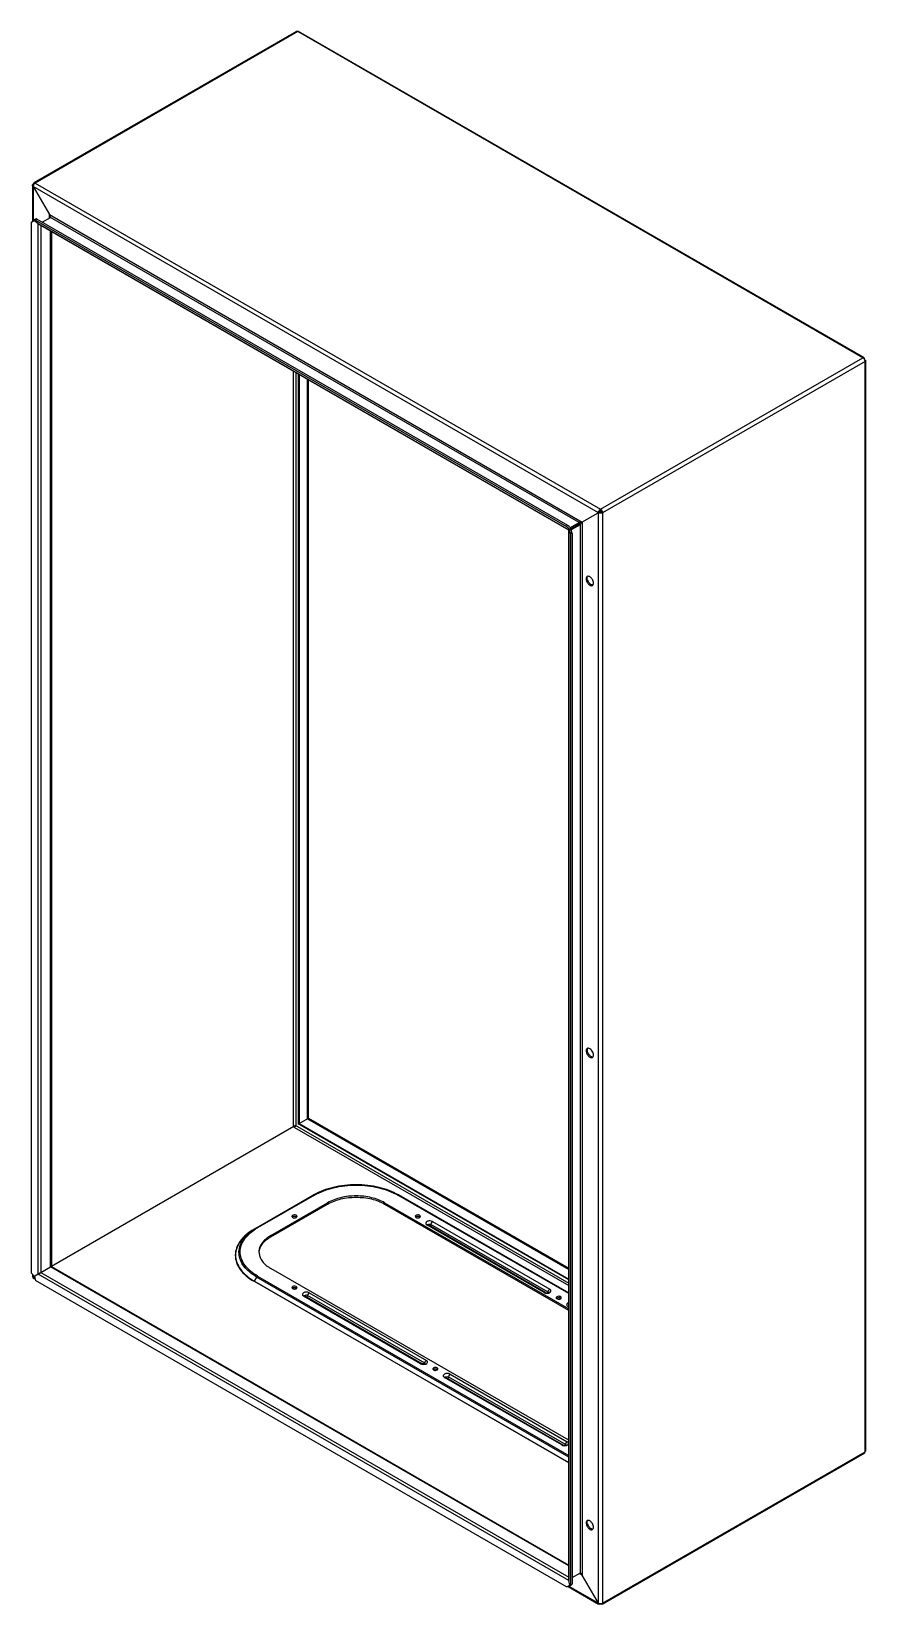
# Model space of a CAD drawing. Header units: millimetres. Extents: x 186 to 807, y 107 to 1280.
import ezdxf

# ---------------------------------------------------------------- set-up
doc = ezdxf.new("R2010")
doc.units = ezdxf.units.MM
doc.header["$LTSCALE"] = 90.153862
doc.layers.add('PART', color=7, linetype='CONTINUOUS')

msp = doc.modelspace()

# ---------------------------------------------------------------- linework, layer by layer
at = {"layer": 'PART', "color": 7, "linetype": 'Continuous'}
for p, q in [((187.9, 1166.9), (383.1, 1279.6)), ((384.2, 1279.5), (188.7, 1166.6)), ((384.2, 1279.5), (383.1, 1279.6)), ((805.3, 1036.3), (384.2, 1279.5)), ((384.8, 1279.5), (384.2, 1279.5)), ((806, 1036.4), (384.8, 1279.5)), ((186.5, 1164.8), (186.5, 1138)), ((187.1, 1163.9), (186.5, 1164.8)), ((187.1, 1165.7), (187.6, 1166.7)), ((187.6, 1165.4), (187.1, 1165.7)), ((187.1, 1163.9), (187.1, 1138.6)), ((187.1, 1163.9), (199.2, 1143)), ((608.3, 920.8), (187.1, 1163.9)), ((187.6, 1166.7), (188.7, 1166.6)), ((188.7, 1166.6), (609.8, 923.5)), ((185.9, 1137.1), (186.2, 1137.8)), ((188, 1138.7), (188.8, 1139.6)), ((188.3, 1139.4), (188, 1138.7)), ((188, 1138.7), (190.8, 1136.3)), ((188.5, 1139.3), (188.3, 1139.4)), ((189.6, 1139.8), (188.9, 1138.9)), ((188.9, 1138.9), (584.4, 910.5)), ((189.6, 1139.8), (585.2, 911.4)), ((193.9, 1137.3), (200.1, 1140.8)), ((199.2, 1140.5), (199.2, 1143)), ((199.2, 1143), (596.2, 913.8)), ((200.1, 1140.8), (200, 1141.1)), ((593.9, 913.5), (200.1, 1140.8)), ((185.9, 353.8), (185.9, 1137.1)), ((190.8, 353.1), (190.8, 1136.3)), ((190.8, 1136.3), (586.2, 908)), ((586.1, 907.9), (191.2, 1135.9)), ((192.9, 1135), (192.9, 354.3)), ((200.1, 358.5), (200.1, 1130.8)), ((200.7, 1130.5), (200.7, 358.8)), ((609.8, 923.5), (805.3, 1036.3)), ((806.9, 1033.6), (611.4, 920.8)), ((805.3, 1036.3), (806, 1036.4)), ((807.3, 1034.2), (806.9, 1033.6)), ((806.9, 220.7), (806.9, 1033.6)), ((807.3, 1034.2), (807.3, 221.3)), ((381.1, 463.7), (381.1, 1026.3)), ((382.7, 1025.4), (382.7, 463.4)), ((384.8, 464.8), (384.8, 1024.2)), ((385.3, 1023.9), (385.3, 465.4)), ((391.5, 469), (391.5, 1020.3)), ((392.3, 469.5), (392.3, 1019.8)), ((609.1, 921.3), (596.2, 913.8)), ((608.3, 107.9), (608.3, 920.8)), ((609.8, 922.5), (609.8, 923.5)), ((610.5, 921.3), (611.4, 920.8)), ((611.4, 920.8), (611.4, 107.9)), ((584.4, 910.5), (585.2, 911.4)), ((586.1, 908.1), (586.2, 908)), ((586.1, 125.4), (586.1, 908)), ((586.9, 908.4), (586.2, 908)), ((586.2, 908), (586.2, 124.8)), ((586.2, 908), (586.2, 907.9)), ((587.6, 909.3), (586.9, 908.4)), ((586.9, 908.4), (588.1, 908.6)), ((587.2, 908.6), (593.9, 912.5)), ((587.4, 909.7), (593.9, 913.5)), ((588.7, 905.4), (587.5, 905.2)), ((587.5, 905.2), (587.5, 121.9)), ((588.3, 908.2), (594.8, 912)), ((588.7, 905.4), (588.7, 122.1)), ((593.9, 912.5), (593.9, 913.5)), ((594.8, 912), (593.9, 912.5)), ((594.8, 130.6), (594.8, 912)), ((596.2, 913.8), (595.9, 913.7)), ((596, 913.6), (596.2, 913.8)), ((596.2, 913.8), (596.2, 128.8)), ((385.3, 465.4), (392.3, 469.5)), ((392.3, 469.5), (586.1, 357.6)), ((381.4, 463.2), (200.7, 358.8)), ((381.7, 462.6), (586.1, 344.6)), ((382.3, 464.1), (586.1, 346.5)), ((586.1, 348.9), (384.5, 465.3)), ((385.3, 465.4), (586.1, 349.4)), ((391.5, 469), (586.1, 356.6)), ((351.7, 386.7), (394.1, 411.1)), ((351.8, 386.6), (396, 412.2)), ((396.7, 412.1), (354.3, 387.6)), ((394.3, 411.3), (394.2, 411.2)), ((394.3, 411.2), (394.2, 411.2)), ((586.1, 338.6), (458.8, 412.1)), ((459.5, 412.2), (586.1, 339.1)), ((461.3, 411.2), (461.2, 411.3)), ((461.3, 411.2), (461.2, 411.2)), ((461.4, 411.1), (586.1, 339.2)), ((364.1, 381.9), (406.5, 406.4)), ((364.1, 380.9), (406.5, 405.4)), ((406.5, 405.4), (406.5, 406.4)), ((449, 406.4), (586.1, 327.2)), ((449, 406.4), (449, 405.4)), ((449, 405.4), (586, 326.3)), ((567.8, 339.5), (480.4, 389.9)), ((568.6, 339.5), (481.3, 390)), ((570.8, 339.8), (483.5, 390.2)), ((484.7, 392.3), (572, 341.9)), ((364.1, 381.9), (364.1, 380.9)), ((186.5, 353.1), (186.5, 351.5)), ((190.8, 353.1), (187.1, 351)), ((187.1, 352.4), (187.1, 351)), ((586.2, 124.8), (190.8, 353.1)), ((192.9, 354.3), (200.1, 358.5)), ((192.9, 354.3), (586.1, 127.3)), ((586.1, 135.6), (200.1, 358.5)), ((200.7, 358.9), (586.1, 136.3)), ((586.1, 229.3), (364.1, 357.4)), ((187.1, 351), (188.3, 350.3)), ((187.2, 350.2), (188.6, 349.4)), ((584.4, 120.1), (188.9, 348.5)), ((586.1, 212.4), (351.7, 347.8)), ((353.6, 351), (351.8, 347.9)), ((351.8, 347.9), (586.1, 212.7)), ((586.1, 216.8), (353.6, 351)), ((354.3, 351.7), (586.1, 217.9)), ((475.8, 286.4), (388.5, 336.8)), ((389.4, 336.9), (389.3, 337)), ((389.4, 336.9), (476.7, 286.5)), ((478.9, 286.7), (391.6, 337.2)), ((392.8, 339.2), (480.1, 288.8)), ((586.1, 328.9), (585.4, 329.2)), ((580.9, 225.8), (493.5, 276.2)), ((494.4, 276.3), (581.7, 225.8)), ((496.6, 276.5), (583.9, 226.1)), ((497.8, 278.6), (585.1, 228.2)), ((611.3, 107), (806.4, 219.7)), ((611.4, 107.9), (806.9, 220.7)), ((588.7, 127.1), (594.8, 130.6)), ((596.2, 128.8), (594.1, 130)), ((594.7, 130.6), (594.9, 130.5)), ((595, 130.4), (594.8, 130.6)), ((594.9, 130.5), (595, 130.4)), ((585.2, 120.1), (584.4, 120.1)), ((585.6, 120.2), (608.4, 107)), ((586.9, 121.2), (586.2, 124.8)), ((586.3, 120.5), (608.3, 107.9)), ((588.1, 121.4), (586.9, 121.2)), ((586.9, 121.2), (587.6, 121.2)), ((587.5, 121.9), (588.7, 122.1)), ((587.6, 121.2), (587.6, 121.4)), ((608.3, 107.9), (596.2, 128.8)), ((608.7, 106.8), (608.3, 107.9)), ((609.8, 107), (608.7, 106.8)), ((609.8, 107.5), (609.8, 107)), ((610.9, 106.8), (609.8, 107)), ((611.4, 107.9), (610.9, 106.8))]:
    msp.add_line(p, q, dxfattribs=at)
msp.add_lwpolyline([(200, 1141.1), (200, 1141), (200, 1140.8)], dxfattribs=at)
for centre, radius, start, end in [((190.4, 1163.7), 3.31, 159.339, 165.1287), ((190.8, 1163.6), 3.72, 149.9524, 159.3331), ((195.5, 1126.3), 14.5, 128.1376, 131.6573), ((195.8, 1126.9), 14.5, 128.1376, 131.6573), ((195.7, 1126), 14.9, 124.6602, 128.1324), ((196, 1126.7), 14.9, 124.6602, 128.1324), ((196.1, 1125.5), 15.5, 121.2806, 124.6555), ((196.4, 1126.2), 15.5, 121.2806, 124.6555), ((188.9, 1135.6), 3.3, 89.8118, 91.789), ((196.1, 1141.8), 3.4, 335.4808, 342.2677), ((196.5, 1141.7), 3.03, 347.8923, 351.3181), ((196.3, 1141.7), 3.21, 342.2669, 347.873), ((196.5, 1141.7), 2.98, 351.3437, 8.6566), ((192.3, 1137.8), 2.12, 224.7194, 235.512), ((192.2, 1137.7), 2.08, 235.543, 239.9587), ((803.8, 1033.8), 2.95, 45.1254, 51.0064), ((803.2, 1033.3), 3.77, 22.9644, 36.1222), ((612, 920.4), 3.75, 142.3014, 150.0232), ((607.7, 920.4), 3.75, 22.301, 30.0232), ((521.9, 834.4), 98.5, 49.9918, 50.6251), ((523.9, 836.8), 96.6, 48.7064, 50.6329), ((523.3, 836), 96.4, 49.3477, 49.9916), ((524.2, 837), 95, 48.8644, 49.3471), ((524.7, 837.6), 94.3, 48.6972, 48.8641), ((493.9, 889.8), 94.8, 10.6528, 11.3023), ((492.4, 889.5), 96.4, 10.0086, 10.6525), ((490.3, 889.2), 98.5, 9.3752, 10.0084), ((495.1, 890), 94.8, 10.6528, 11.3023), ((492.5, 889.5), 97.5, 9.3719, 10.6489), ((603.9, 868.5), 1.64, 268.4426, 273.0987), ((602.9, 516), 1.64, 326.9003, 331.5572), ((385.6, 461.3), 4.39, 140.9778, 145.5309), ((381.9, 467.3), 3.9, 271.9106, 274.0328), ((385.7, 461.2), 4.53, 139.325, 141.0056), ((381.9, 467.5), 4.17, 274.0465, 279.2632), ((381.9, 467.6), 4.23, 279.2408, 280.9933), ((385, 457.1), 8.28, 92.0337, 93.1119), ((385, 458.6), 6.82, 89.7164, 92.0709), ((378, 469.3), 8.28, 326.8888, 327.9678), ((385, 460.1), 5.29, 86.7979, 89.7293), ((416.4, 372.5), 44.6, 119.8423, 119.9998), ((416.9, 371.6), 45.6, 118.858, 119.7064), ((417.8, 370.1), 47.4, 117.4079, 118.8542), ((417.3, 375.3), 42.5, 119.8287, 119.9998), ((438.2, 375.3), 42.5, 60.0006, 60.1718), ((437.8, 370.1), 47.4, 61.146, 62.5925), ((438.6, 371.6), 45.6, 60.294, 61.1422), ((439.1, 372.5), 44.6, 60.0006, 60.1582), ((373.6, 352.9), 40.1, 120.122, 123.2193), ((373.5, 354.2), 38.6, 120.8526, 123.8686), ((374.5, 351.4), 41.9, 119.9998, 120.1434), ((374.4, 352.8), 40.2, 120.7233, 120.8732), ((374.6, 352.4), 40.7, 119.9987, 120.7222), ((380.5, 396.2), 0.643, 167.9478, 180.0198), ((472.5, 396.2), 0.643, 167.9478, 180.0198), ((481.7, 392.1), 2.61, 236.0165, 240.0308), ((373.9, 348.3), 44.2, 119.9998, 120.1682), ((372.6, 355.6), 36.8, 123.8896, 124.0873), ((377.8, 358.2), 27.4, 119.9942, 121.6118), ((365.3, 369.7), 9.96, 180.0017, 182.8296), ((365.4, 369.7), 10, 182.8305, 185.379), ((203.6, 368.6), 23, 219.8325, 222.4201), ((204.2, 369.1), 23.9, 222.4442, 227.5022), ((200.6, 362), 3.62, 261.0291, 262.1292), ((200.6, 361.6), 3.19, 262.0875, 265.019), ((211.7, 356.8), 24.2, 192.5155, 195.0166), ((210.8, 356.5), 23.3, 195.0082, 200.1525), ((380.5, 343.1), 0.643, 167.9478, 180.0198), ((389.8, 339.1), 2.61, 236.0165, 240.0308), ((577.5, 335.6), 0.643, 167.9478, 180.0198), ((586.8, 331.5), 2.61, 236.0165, 240.0308), ((485.5, 282.5), 0.643, 167.9478, 180.0198), ((494.8, 278.4), 2.61, 236.0165, 240.0308), ((806.3, 221.7), 1.14, 299.9463, 305.4917), ((806.8, 221.3), 0.452, 351.2226, 0.2851), ((603.9, 164.7), 1.64, 268.4426, 273.0987), ((593.7, 127.1), 2.98, 51.3437, 68.6566), ((579.9, 133.9), 14.5, 288.3412, 290.9767), ((579.8, 134), 14.6, 290.9745, 291.8592), ((580.6, 133.9), 14.5, 288.3435, 291.8632), ((579.7, 134.3), 14.9, 291.8685, 295.3407), ((580.4, 134.3), 15, 291.8768, 296.4223), ((588.2, 125.4), 2.08, 180.0419, 184.4575), ((588.2, 125.4), 2.12, 184.4885, 195.2808), ((579.5, 134.8), 15.5, 295.3453, 298.7202), ((590.8, 124.7), 4.58, 172.2403, 179.1099), ((580.2, 134.8), 15.6, 296.4124, 298.7134), ((609.8, 111.2), 3.72, 269.9524, 279.3325), ((609.9, 110.8), 3.32, 279.3383, 285.1282)]:
    msp.add_arc(centre, radius, start, end, dxfattribs=at)
for points in [[(186.5, 1164.8), (186.5, 1165), (186.5, 1165.1), (186.6, 1165.3)], [(186.6, 1165.3), (186.8, 1165.5), (186.9, 1165.6), (187.1, 1165.7)], [(187.2, 1164.6), (187.2, 1164.4), (187.1, 1164.1), (187.1, 1163.9)], [(188.2, 1166.2), (187.9, 1166), (187.7, 1165.7), (187.6, 1165.4)], [(188.7, 1166.6), (188.5, 1166.5), (188.3, 1166.4), (188.2, 1166.2)], [(188, 1138.7), (188.2, 1138.8), (188.4, 1138.8), (188.6, 1138.9)], [(188.6, 1138.9), (188.6, 1138.9), (188.7, 1138.9), (188.8, 1138.9)], [(199.6, 1142.2), (199.5, 1142.5), (199.4, 1142.7), (199.2, 1143)], [(199.2, 1143), (199.3, 1142.7), (199.4, 1142.4), (199.5, 1142.1)], [(199.9, 1141.5), (199.8, 1141.7), (199.7, 1142), (199.6, 1142.2)], [(200, 1141.1), (200, 1141.2), (199.9, 1141.3), (199.9, 1141.5)], [(805.6, 1036.1), (805.5, 1036.2), (805.4, 1036.3), (805.3, 1036.3)], [(806.2, 1035.5), (806.1, 1035.6), (806, 1035.8), (805.9, 1035.9)], [(806, 1036.4), (806.1, 1036.3), (806.1, 1036.3), (806.2, 1036.2)], [(807.2, 1034.4), (807.2, 1034.4), (807.3, 1034.3), (807.3, 1034.2)], [(608.9, 920.5), (608.7, 920.6), (608.5, 920.6), (608.3, 920.8)], [(609.8, 920.4), (609.5, 920.4), (609.2, 920.4), (608.9, 920.5)], [(609, 922.7), (609.1, 922.8), (609.2, 922.9), (609.3, 923)], [(609.2, 921.5), (609.1, 921.4), (609.1, 921.3), (609.1, 921.3)], [(609.1, 921.3), (609.4, 921.1), (609.8, 921.1), (610.1, 921.1)], [(609.3, 923), (609.5, 923.2), (609.6, 923.3), (609.8, 923.5)], [(610.1, 922.3), (610, 922.4), (609.9, 922.4), (609.8, 922.5)], [(610.1, 921.1), (610.3, 921.1), (610.4, 921.2), (610.5, 921.3)], [(611.2, 921.8), (611.2, 921.7), (611.3, 921.6), (611.3, 921.4)], [(611.3, 921.4), (611.4, 921.2), (611.4, 921), (611.4, 920.8)], [(594.8, 913.5), (594.5, 913.4), (594.2, 913.4), (593.9, 913.5)], [(594.9, 913.4), (594.5, 913.1), (594.2, 912.8), (593.9, 912.5)], [(595.2, 913.5), (595.1, 913.5), (594.9, 913.5), (594.8, 913.5)], [(594.8, 912), (595, 912.4), (595.2, 912.7), (595.5, 913)], [(595.6, 913.6), (595.5, 913.6), (595.3, 913.6), (595.2, 913.5)], [(595.5, 913), (595.6, 913.1), (595.7, 913.2), (595.7, 913.3)], [(595.9, 913.7), (595.8, 913.7), (595.7, 913.6), (595.6, 913.6)], [(595.7, 913.3), (595.8, 913.4), (595.9, 913.5), (596, 913.6)], [(600.7, 873.4), (600.4, 873.5), (600.1, 873.4), (599.9, 873.3)], [(603, 866.4), (603.3, 866.4), (603.6, 866.5), (603.8, 866.6)], [(603.8, 866.6), (603.9, 866.7), (604, 866.7), (604.1, 866.8)], [(604.1, 866.8), (604.3, 867.1), (604.4, 867.4), (604.5, 867.7)], [(599.2, 520.3), (599.1, 520.1), (599.1, 519.8), (599.1, 519.6)], [(599.4, 520.8), (599.3, 520.7), (599.2, 520.5), (599.2, 520.3)], [(599.9, 521.4), (599.7, 521.2), (599.5, 521), (599.4, 520.8)], [(600.3, 521.5), (600.1, 521.5), (600, 521.4), (599.9, 521.4)], [(600.8, 521.5), (600.6, 521.5), (600.4, 521.5), (600.3, 521.5)], [(601.3, 521.4), (601.1, 521.5), (600.9, 521.5), (600.8, 521.5)], [(604.3, 515), (604, 515), (603.6, 515), (603.3, 515.1)], [(603.8, 514.7), (604, 514.8), (604.1, 515), (604.2, 515.1)], [(381.8, 463.4), (381.8, 463.5), (381.9, 463.6), (382, 463.8)], [(381.8, 463.4), (381.8, 463.4), (381.9, 463.4), (382, 463.4)], [(385.3, 465.4), (385.2, 465.2), (385.1, 465.1), (385, 464.9)], [(396.2, 412.2), (396.2, 412.2), (396.1, 412.2), (396, 412.2)], [(396.7, 412.1), (396.5, 412.2), (396.4, 412.2), (396.2, 412.2)], [(379.9, 396.2), (379.9, 396), (380, 395.8), (380.1, 395.7)], [(383.4, 395.6), (383.6, 395.8), (383.7, 396), (383.7, 396.2)], [(471.8, 396.2), (471.8, 396), (471.9, 395.8), (472, 395.7)], [(475.4, 395.6), (475.5, 395.8), (475.6, 396), (475.6, 396.2)], [(186.6, 351.3), (186.5, 351.3), (186.5, 351.4), (186.5, 351.5)], [(351.8, 347.9), (351.8, 347.9), (351.7, 347.8), (351.7, 347.8)], [(354.3, 351.7), (354, 351.6), (353.8, 351.3), (353.6, 351)], [(379.9, 343.1), (379.9, 342.9), (380, 342.8), (380.1, 342.6)], [(383.4, 342.6), (383.6, 342.7), (383.7, 342.9), (383.7, 343.1)], [(570.8, 339.8), (570.8, 340.1), (570.9, 340.4), (571, 340.6)], [(570.7, 339.4), (570.8, 339.5), (570.8, 339.5), (570.8, 339.6)], [(570.8, 339.6), (570.8, 339.7), (570.8, 339.8), (570.8, 339.8)], [(570.8, 339.8), (570.9, 339.7), (571.1, 339.6), (571.1, 339.5)], [(576.8, 335.6), (576.8, 335.4), (576.9, 335.2), (577, 335.1)], [(580.4, 335), (580.5, 335.2), (580.6, 335.4), (580.6, 335.6)], [(478.8, 286.3), (478.9, 286.4), (478.9, 286.6), (478.9, 286.7)], [(478.9, 286.7), (478.9, 287), (479, 287.3), (479, 287.5)], [(479.2, 286.4), (479.2, 286.6), (479, 286.7), (478.9, 286.7)], [(484.9, 282.5), (484.9, 282.3), (485, 282.1), (485.1, 282)], [(488.4, 281.9), (488.6, 282.1), (488.7, 282.3), (488.7, 282.5)], [(494.1, 276.3), (493.9, 276.4), (493.7, 276.3), (493.5, 276.2)], [(494.4, 276.3), (494.3, 276.3), (494.2, 276.3), (494.1, 276.3)], [(583.8, 225.7), (583.8, 225.8), (583.9, 225.8), (583.9, 225.9)], [(583.9, 226.1), (583.9, 226.4), (584, 226.7), (584.1, 226.9)], [(583.9, 226.1), (584, 226), (584.2, 225.9), (584.2, 225.8)], [(583.9, 225.9), (583.9, 226), (583.9, 226.1), (583.9, 226.1)], [(806.8, 220.4), (806.9, 220.5), (806.9, 220.6), (806.9, 220.7)], [(807.1, 220.9), (807.2, 220.9), (807.2, 221.1), (807.3, 221.2)], [(600.7, 169.6), (600.4, 169.6), (600.1, 169.6), (599.9, 169.4)], [(603, 162.6), (603.3, 162.6), (603.6, 162.6), (603.8, 162.8)], [(603.8, 162.8), (603.9, 162.8), (604, 162.9), (604.1, 163)], [(604.1, 163), (604.3, 163.2), (604.4, 163.6), (604.5, 163.9)], [(593.9, 130.1), (594.2, 130.1), (594.5, 130), (594.8, 129.9)], [(595.2, 130.1), (595.1, 130.2), (595.1, 130.3), (595, 130.4)], [(595.6, 129.4), (595.8, 129.3), (596, 129), (596.2, 128.8)], [(587.1, 121.4), (587.1, 121.3), (587, 121.3), (586.9, 121.2)], [(587.5, 121.9), (587.4, 121.7), (587.3, 121.6), (587.1, 121.4)], [(588.1, 121.4), (588.2, 121.5), (588.4, 121.7), (588.5, 121.8)], [(588.5, 121.8), (588.5, 121.9), (588.6, 122), (588.7, 122.1)], [(610.8, 107.6), (611, 107.7), (611.2, 107.7), (611.4, 107.9)]]:
    msp.add_open_spline(points, degree=3, dxfattribs=at)
for points, knots in [([(189.6, 1139.8), (189.6, 1139.8), (189.3, 1139.8), (189, 1139.7), (188.8, 1139.6)], [0, 0, 0, 0, 0.284494, 1, 1, 1, 1]), ([(806.2, 1036.2), (806.3, 1036), (806.3, 1035.8), (806.3, 1035.6), (806.3, 1035.5)], [0, 0, 0, 0, 0.715646, 1, 1, 1, 1]), ([(806.9, 1033.6), (806.9, 1033.7), (806.9, 1034.1), (806.7, 1034.5), (806.6, 1034.7)], [0, 0, 0, 0, 0.230937, 1, 1, 1, 1]), ([(806.7, 1034.8), (806.7, 1034.8), (806.9, 1034.7), (807.1, 1034.6), (807.2, 1034.4)], [0, 0, 0, 0, 0.285319, 1, 1, 1, 1]), ([(608.3, 920.8), (608.3, 920.9), (608.3, 921.4), (608.5, 921.9), (608.7, 922.3)], [0, 0, 0, 0, 0.228787, 1, 1, 1, 1]), ([(609.8, 922.5), (609.8, 922.4), (609.4, 922.2), (609.2, 921.8), (609.2, 921.5)], [0, 0, 0, 0, 0.231594, 1, 1, 1, 1]), ([(609.8, 923.5), (609.9, 923.4), (610.4, 923.1), (610.7, 922.7), (610.9, 922.3)], [0, 0, 0, 0, 0.228786, 1, 1, 1, 1]), ([(611.4, 920.8), (611.3, 920.7), (610.8, 920.5), (610.3, 920.4), (609.8, 920.4)], [0, 0, 0, 0, 0.228786, 1, 1, 1, 1]), ([(610.5, 921.3), (610.5, 921.3), (610.5, 921.7), (610.3, 922.1), (610.1, 922.3)], [0, 0, 0, 0, 0.231596, 1, 1, 1, 1]), ([(599.2, 872.2), (599, 871.5), (599.3, 869.8), (600.1, 868.4), (600.7, 867.8)], [0, 0, 0, 0, 0.462167, 1, 1, 1, 1]), ([(599.9, 873.3), (599.8, 873.2), (599.5, 872.9), (599.3, 872.5), (599.2, 872.2)], [0, 0, 0, 0, 0.232799, 1, 1, 1, 1]), ([(600, 871.2), (600, 871.4), (599.9, 872), (600, 872.7), (600.2, 873.1)], [0, 0, 0, 0, 0.283033, 1, 1, 1, 1]), ([(601.5, 868.3), (601, 868.9), (600.4, 869.9), (600.1, 871), (600, 871.2)], [0, 0, 0, 0, 0.759103, 1, 1, 1, 1]), ([(601.8, 873.1), (601.7, 873.1), (601.4, 873.3), (601, 873.4), (600.7, 873.4)], [0, 0, 0, 0, 0.273776, 1, 1, 1, 1]), ([(602.7, 867.3), (602.6, 867.3), (602.2, 867.6), (601.8, 868), (601.5, 868.3)], [0, 0, 0, 0, 0.232969, 1, 1, 1, 1]), ([(603, 872.1), (602.9, 872.2), (602.6, 872.6), (602.2, 872.9), (601.8, 873.1)], [0, 0, 0, 0, 0.265752, 1, 1, 1, 1]), ([(604.5, 869.1), (604.5, 869.3), (604.2, 870.4), (603.6, 871.4), (603, 872.1)], [0, 0, 0, 0, 0.240516, 1, 1, 1, 1]), ([(604.5, 867.7), (604.5, 867.8), (604.6, 868.3), (604.6, 868.7), (604.5, 869.1)], [0, 0, 0, 0, 0.229345, 1, 1, 1, 1]), ([(600.7, 867.8), (600.7, 867.7), (601.1, 867.3), (601.5, 867), (601.8, 866.8)], [0, 0, 0, 0, 0.265752, 1, 1, 1, 1]), ([(601.8, 866.8), (601.9, 866.7), (602.3, 866.5), (602.7, 866.4), (603, 866.4)], [0, 0, 0, 0, 0.273776, 1, 1, 1, 1]), ([(603.9, 866.9), (603.8, 866.9), (603.4, 867), (603, 867.1), (602.7, 867.3)], [0, 0, 0, 0, 0.22846, 1, 1, 1, 1]), ([(599.1, 519.6), (599.1, 519.5), (599.2, 519), (599.3, 518.4), (599.4, 518.1)], [0, 0, 0, 0, 0.23297, 1, 1, 1, 1]), ([(599.4, 518.1), (599.7, 517.3), (600.5, 515.9), (601.7, 514.8), (602.4, 514.6)], [0, 0, 0, 0, 0.537082, 1, 1, 1, 1]), ([(600, 520.1), (600, 520.2), (600, 520.6), (600.1, 521), (600.2, 521.3)], [0, 0, 0, 0, 0.273776, 1, 1, 1, 1]), ([(603.3, 515.1), (602.4, 515.4), (600.8, 517), (600, 519), (600, 520.1)], [0, 0, 0, 0, 0.482943, 1, 1, 1, 1]), ([(604.6, 516.4), (604.6, 517.5), (603.8, 519.5), (602.2, 521.1), (601.3, 521.4)], [0, 0, 0, 0, 0.516362, 1, 1, 1, 1]), ([(604.3, 515.2), (604.3, 515.3), (604.5, 515.7), (604.6, 516.1), (604.6, 516.4)], [0, 0, 0, 0, 0.22846, 1, 1, 1, 1]), ([(602.4, 514.6), (602.6, 514.6), (603, 514.5), (603.5, 514.5), (603.8, 514.7)], [0, 0, 0, 0, 0.279194, 1, 1, 1, 1]), ([(381.1, 463.7), (381.1, 463.6), (381.2, 463.4), (381.4, 463.4), (381.6, 463.4)], [0, 0, 0, 0, 0.190251, 1, 1, 1, 1]), ([(381.6, 463.4), (381.6, 463.4), (381.7, 463.4), (381.7, 463.4), (381.8, 463.4)], [0, 0, 0, 0, 0.484834, 1, 1, 1, 1]), ([(381.7, 462.6), (381.7, 462.7), (381.5, 462.8), (381.6, 463.1), (381.7, 463.2)], [0, 0, 0, 0, 0.190413, 1, 1, 1, 1]), ([(381.7, 463.2), (381.7, 463.2), (381.7, 463.3), (381.7, 463.3), (381.8, 463.4)], [0, 0, 0, 0, 0.484695, 1, 1, 1, 1]), ([(459.4, 412.2), (454.9, 414.8), (444.4, 418.6), (427.8, 420.4), (411.1, 418.6), (400.6, 414.8), (396.1, 412.2)], [0, 0, 0, 0, 0.237887, 0.500001, 0.762114, 1, 1, 1, 1]), ([(396.7, 412.1), (401.1, 414.6), (411.4, 418.4), (427.8, 420.1), (444.2, 418.4), (454.4, 414.6), (458.8, 412.1)], [0, 0, 0, 0, 0.237228, 0.499999, 0.762771, 1, 1, 1, 1]), ([(449, 406.4), (446, 408.1), (439, 410.7), (427.8, 411.9), (416.6, 410.7), (409.6, 408.1), (406.5, 406.4)], [0, 0, 0, 0, 0.237241, 0.5, 0.76276, 1, 1, 1, 1]), ([(406.5, 405.4), (409.6, 407.2), (416.6, 409.7), (427.8, 410.9), (439, 409.7), (446, 407.2), (449, 405.4)], [0, 0, 0, 0, 0.23724, 0.499999, 0.762759, 1, 1, 1, 1]), ([(459.5, 412.2), (459.4, 412.2), (459.1, 412.2), (458.9, 412.1), (458.8, 412.1)], [0, 0, 0, 0, 0.704493, 1, 1, 1, 1]), ([(353.6, 387.7), (353.7, 387.7), (354, 387.7), (354.2, 387.6), (354.3, 387.6)], [0, 0, 0, 0, 0.704494, 1, 1, 1, 1]), ([(380.5, 397), (380.4, 396.9), (380.2, 396.8), (380, 396.5), (379.9, 396.3)], [0, 0, 0, 0, 0.286534, 1, 1, 1, 1]), ([(380.1, 395.7), (380.2, 395.6), (380.5, 395.3), (381, 395.2), (381.3, 395.1)], [0, 0, 0, 0, 0.216509, 1, 1, 1, 1]), ([(380.2, 395.8), (380.2, 395.8), (380.2, 395.8), (380.3, 395.9), (380.3, 395.9)], [0, 0, 0, 0, 0.4915, 1, 1, 1, 1]), ([(380.3, 395.9), (380.3, 395.9), (380.4, 395.9), (380.4, 396), (380.5, 396)], [0, 0, 0, 0, 0.492727, 1, 1, 1, 1]), ([(382.3, 397.3), (382.1, 397.3), (381.5, 397.3), (380.9, 397.2), (380.5, 397)], [0, 0, 0, 0, 0.262696, 1, 1, 1, 1]), ([(380.5, 396), (380.6, 396.1), (381.2, 396.3), (381.8, 396.3), (382.3, 396.3)], [0, 0, 0, 0, 0.22875, 1, 1, 1, 1]), ([(381.3, 395.1), (381.5, 395.1), (382.1, 395.1), (382.7, 395.2), (383.1, 395.4)], [0, 0, 0, 0, 0.262696, 1, 1, 1, 1]), ([(383.7, 396.2), (383.7, 396.3), (383.5, 396.9), (382.8, 397.2), (382.3, 397.3)], [0, 0, 0, 0, 0.197994, 1, 1, 1, 1]), ([(382.3, 396.3), (382.4, 396.3), (382.8, 396.2), (383.3, 396), (383.5, 395.7)], [0, 0, 0, 0, 0.282879, 1, 1, 1, 1]), ([(383.1, 395.4), (383.2, 395.4), (383.2, 395.5), (383.3, 395.5), (383.3, 395.5)], [0, 0, 0, 0, 0.507288, 1, 1, 1, 1]), ([(383.3, 395.5), (383.3, 395.5), (383.4, 395.6), (383.4, 395.6), (383.4, 395.6)], [0, 0, 0, 0, 0.508658, 1, 1, 1, 1]), ([(472.4, 397), (472.3, 396.9), (472.1, 396.8), (471.9, 396.5), (471.8, 396.3)], [0, 0, 0, 0, 0.286534, 1, 1, 1, 1]), ([(472, 395.7), (472.1, 395.6), (472.4, 395.3), (472.9, 395.2), (473.2, 395.1)], [0, 0, 0, 0, 0.216509, 1, 1, 1, 1]), ([(472.1, 395.8), (472.1, 395.8), (472.2, 395.8), (472.2, 395.9), (472.2, 395.9)], [0, 0, 0, 0, 0.4915, 1, 1, 1, 1]), ([(472.2, 395.9), (472.3, 395.9), (472.3, 395.9), (472.4, 396), (472.4, 396)], [0, 0, 0, 0, 0.492727, 1, 1, 1, 1]), ([(474.2, 397.3), (474.1, 397.3), (473.4, 397.3), (472.8, 397.2), (472.4, 397)], [0, 0, 0, 0, 0.262696, 1, 1, 1, 1]), ([(472.4, 396), (472.5, 396.1), (473.1, 396.3), (473.7, 396.3), (474.2, 396.3)], [0, 0, 0, 0, 0.22875, 1, 1, 1, 1]), ([(473.2, 395.1), (473.4, 395.1), (474, 395.1), (474.7, 395.2), (475.1, 395.4)], [0, 0, 0, 0, 0.262696, 1, 1, 1, 1]), ([(475.6, 396.2), (475.6, 396.3), (475.4, 396.9), (474.7, 397.2), (474.2, 397.3)], [0, 0, 0, 0, 0.197994, 1, 1, 1, 1]), ([(474.2, 396.3), (474.3, 396.3), (474.8, 396.2), (475.2, 396), (475.4, 395.7)], [0, 0, 0, 0, 0.282879, 1, 1, 1, 1]), ([(475.1, 395.4), (475.1, 395.4), (475.1, 395.5), (475.2, 395.5), (475.2, 395.5)], [0, 0, 0, 0, 0.507288, 1, 1, 1, 1]), ([(475.2, 395.5), (475.2, 395.5), (475.3, 395.6), (475.3, 395.6), (475.4, 395.6)], [0, 0, 0, 0, 0.508658, 1, 1, 1, 1]), ([(484.7, 392.3), (484.1, 392.7), (482.9, 392.9), (481.5, 392.8), (480.4, 392.4), (479.4, 391.5), (479.7, 390.5), (480.1, 390.1), (480.3, 390)], [0, 0, 0, 0, 0.292134, 0.447479, 0.589145, 0.796951, 0.889203, 1, 1, 1, 1]), ([(481.3, 390), (481.2, 390), (481, 390.1), (480.6, 390), (480.4, 389.9)], [0, 0, 0, 0, 0.220888, 1, 1, 1, 1]), ([(481.2, 390), (481.2, 390), (481.2, 390), (481.3, 390), (481.3, 390)], [0, 0, 0, 0, 0.301729, 1, 1, 1, 1]), ([(481.3, 389.9), (481.4, 390), (481.6, 390.3), (482, 390.4), (482.2, 390.4)], [0, 0, 0, 0, 0.206933, 1, 1, 1, 1]), ([(482.2, 390.4), (482.6, 390.5), (483, 390.5), (483.4, 390.3), (483.5, 390.2)], [0, 0, 0, 0, 0.771285, 1, 1, 1, 1]), ([(483.5, 390.2), (483.5, 390.1), (483.4, 389.7), (483.2, 389.2), (483, 389)], [0, 0, 0, 0, 0.229505, 1, 1, 1, 1]), ([(484.7, 392.3), (484.5, 392.2), (483.9, 391.7), (483.5, 390.9), (483.5, 390.2)], [0, 0, 0, 0, 0.240497, 1, 1, 1, 1]), ([(351.7, 386.7), (349.6, 385.4), (345.8, 382.8), (341.3, 378.1), (338.4, 372.8), (337.4, 367.2), (338.4, 361.6), (341.3, 356.3), (345.8, 351.6), (349.6, 349), (351.7, 347.8)], [0, 0, 0, 0, 0.144889, 0.274536, 0.391113, 0.499999, 0.608885, 0.725463, 0.855111, 1, 1, 1, 1]), ([(351.7, 386.6), (349.6, 385.4), (345.9, 382.8), (341.4, 378), (338.6, 372.8), (337.6, 367.2), (338.6, 361.7), (341.5, 356.4), (346, 351.7), (349.7, 349.1), (351.8, 347.9)], [0, 0, 0, 0, 0.144712, 0.274211, 0.390716, 0.499615, 0.608584, 0.725276, 0.85503, 1, 1, 1, 1]), ([(353.6, 351), (351.7, 352.1), (348.3, 354.5), (344.1, 358.8), (341.3, 363.5), (340.2, 368.5), (340.8, 373.6), (343, 378.4), (346.7, 382.8), (349.9, 385.3), (351.7, 386.5)], [0, 0, 0, 0, 0.146401, 0.278029, 0.396705, 0.507159, 0.616338, 0.731608, 0.85853, 1, 1, 1, 1]), ([(354.3, 351.7), (352.4, 352.8), (349.1, 355.1), (345, 359.2), (342.3, 363.8), (341.1, 368.6), (341.6, 373.5), (343.7, 378.2), (347.2, 382.6), (350.2, 385), (351.9, 386.1)], [0, 0, 0, 0, 0.146767, 0.278882, 0.39808, 0.50894, 0.618218, 0.733183, 0.859428, 1, 1, 1, 1]), ([(351.7, 386.7), (351.7, 386.6), (351.7, 386.6), (351.8, 386.6), (351.8, 386.6)], [0, 0, 0, 0, 0.549065, 1, 1, 1, 1]), ([(363.5, 381.5), (361.1, 380.1), (358, 377.5), (355.7, 373), (355.3, 370.8), (355.3, 369.7)], [0, 0, 0, 0, 0.545278, 0.779823, 1, 1, 1, 1]), ([(355.4, 369.6), (355.6, 371.8), (357.8, 376.5), (361.8, 379.6), (364.1, 380.9)], [0, 0, 0, 0, 0.451147, 1, 1, 1, 1]), ([(355.4, 368.7), (355.6, 366.5), (357.8, 361.8), (361.8, 358.8), (364.1, 357.4)], [0, 0, 0, 0, 0.451146, 1, 1, 1, 1]), ([(190.8, 353.1), (190.9, 353.2), (191.5, 353.8), (192.3, 354.2), (192.9, 354.3)], [0, 0, 0, 0, 0.241658, 1, 1, 1, 1]), ([(192.9, 354.3), (192.5, 353.9), (191.7, 353.4), (191, 353.1), (190.8, 353.1)], [0, 0, 0, 0, 0.758342, 1, 1, 1, 1]), ([(187.1, 351), (187.1, 351), (186.9, 351.1), (186.7, 351.2), (186.6, 351.3)], [0, 0, 0, 0, 0.303644, 1, 1, 1, 1]), ([(187.2, 350.2), (187.2, 350.2), (187, 350.4), (187.1, 350.8), (187.1, 351)], [0, 0, 0, 0, 0.17948, 1, 1, 1, 1]), ([(380.5, 343.9), (380.4, 343.9), (380.2, 343.7), (380, 343.5), (379.9, 343.3)], [0, 0, 0, 0, 0.286534, 1, 1, 1, 1]), ([(380.1, 342.6), (380.2, 342.5), (380.5, 342.3), (381, 342.1), (381.3, 342.1)], [0, 0, 0, 0, 0.216509, 1, 1, 1, 1]), ([(380.2, 342.7), (380.2, 342.7), (380.2, 342.8), (380.3, 342.8), (380.3, 342.8)], [0, 0, 0, 0, 0.4915, 1, 1, 1, 1]), ([(380.3, 342.8), (380.3, 342.8), (380.4, 342.9), (380.4, 342.9), (380.5, 342.9)], [0, 0, 0, 0, 0.492727, 1, 1, 1, 1]), ([(382.3, 344.2), (382.1, 344.2), (381.5, 344.3), (380.9, 344.1), (380.5, 343.9)], [0, 0, 0, 0, 0.262696, 1, 1, 1, 1]), ([(380.5, 342.9), (380.6, 343), (381.2, 343.2), (381.8, 343.3), (382.3, 343.2)], [0, 0, 0, 0, 0.22875, 1, 1, 1, 1]), ([(381.3, 342.1), (381.5, 342), (382.1, 342), (382.7, 342.1), (383.1, 342.3)], [0, 0, 0, 0, 0.262696, 1, 1, 1, 1]), ([(383.7, 343.1), (383.7, 343.2), (383.5, 343.9), (382.8, 344.1), (382.3, 344.2)], [0, 0, 0, 0, 0.197994, 1, 1, 1, 1]), ([(382.3, 343.2), (382.4, 343.2), (382.8, 343.1), (383.3, 342.9), (383.5, 342.7)], [0, 0, 0, 0, 0.282879, 1, 1, 1, 1]), ([(383.1, 342.3), (383.2, 342.4), (383.2, 342.4), (383.3, 342.4), (383.3, 342.4)], [0, 0, 0, 0, 0.507288, 1, 1, 1, 1]), ([(383.3, 342.4), (383.3, 342.5), (383.4, 342.5), (383.4, 342.5), (383.4, 342.6)], [0, 0, 0, 0, 0.508658, 1, 1, 1, 1]), ([(571, 340.6), (571, 340.7), (571.3, 341.2), (571.7, 341.7), (572, 341.9)], [0, 0, 0, 0, 0.263088, 1, 1, 1, 1]), ([(571.5, 339.2), (572.1, 339.4), (573.1, 340), (572.8, 341.4), (572.3, 341.7), (572, 341.9)], [0, 0, 0, 0, 0.519142, 0.734159, 1, 1, 1, 1]), ([(392.8, 339.2), (392.1, 339.6), (391, 339.8), (389.6, 339.7), (388.4, 339.3), (387.5, 338.4), (387.8, 337.4), (388.1, 337), (388.4, 336.9)], [0, 0, 0, 0, 0.292134, 0.447479, 0.589145, 0.796951, 0.889203, 1, 1, 1, 1]), ([(389.4, 336.9), (389.3, 336.9), (389, 337), (388.7, 336.9), (388.5, 336.8)], [0, 0, 0, 0, 0.220888, 1, 1, 1, 1]), ([(390.3, 337.4), (390.2, 337.3), (389.9, 337.3), (389.5, 337.1), (389.4, 336.8)], [0, 0, 0, 0, 0.298289, 1, 1, 1, 1]), ([(391.6, 337.2), (391.5, 337.2), (391.1, 337.4), (390.6, 337.4), (390.3, 337.4)], [0, 0, 0, 0, 0.228715, 1, 1, 1, 1]), ([(391.6, 337.2), (391.6, 337.1), (391.5, 336.6), (391.3, 336.2), (391, 335.9)], [0, 0, 0, 0, 0.229505, 1, 1, 1, 1]), ([(392.8, 339.2), (392.6, 339.1), (392, 338.6), (391.6, 337.8), (391.6, 337.2)], [0, 0, 0, 0, 0.240497, 1, 1, 1, 1]), ([(567.8, 339.5), (567.8, 339.5), (568.1, 339.6), (568.4, 339.6), (568.6, 339.5)], [0, 0, 0, 0, 0.29391, 1, 1, 1, 1]), ([(567.8, 339.5), (567.9, 339.4), (568.2, 339.2), (568.6, 339.1), (568.9, 339)], [0, 0, 0, 0, 0.232844, 1, 1, 1, 1]), ([(568.6, 339.5), (569, 339.3), (569.9, 339.2), (570.8, 339.3), (571.2, 339.5)], [0, 0, 0, 0, 0.49873, 1, 1, 1, 1]), ([(568.9, 339), (569.6, 338.9), (570.5, 338.9), (571.3, 339.1), (571.5, 339.2)], [0, 0, 0, 0, 0.759178, 1, 1, 1, 1]), ([(571.1, 339.5), (571.2, 339.4), (571.2, 339.4), (571.2, 339.3), (571.2, 339.3)], [0, 0, 0, 0, 0.508079, 1, 1, 1, 1]), ([(577.4, 336.3), (577.3, 336.3), (577.1, 336.2), (576.9, 335.9), (576.8, 335.7)], [0, 0, 0, 0, 0.286534, 1, 1, 1, 1]), ([(577, 335.1), (577.1, 335), (577.4, 334.7), (577.9, 334.6), (578.2, 334.5)], [0, 0, 0, 0, 0.216509, 1, 1, 1, 1]), ([(577.1, 335.1), (577.1, 335.2), (577.2, 335.2), (577.2, 335.2), (577.2, 335.3)], [0, 0, 0, 0, 0.4915, 1, 1, 1, 1]), ([(577.2, 335.3), (577.3, 335.3), (577.3, 335.3), (577.4, 335.4), (577.4, 335.4)], [0, 0, 0, 0, 0.492727, 1, 1, 1, 1]), ([(579.2, 336.6), (579.1, 336.7), (578.4, 336.7), (577.8, 336.6), (577.4, 336.3)], [0, 0, 0, 0, 0.262696, 1, 1, 1, 1]), ([(577.4, 335.4), (577.5, 335.4), (578.1, 335.7), (578.7, 335.7), (579.2, 335.7)], [0, 0, 0, 0, 0.22875, 1, 1, 1, 1]), ([(578.2, 334.5), (578.4, 334.5), (579, 334.4), (579.7, 334.6), (580.1, 334.8)], [0, 0, 0, 0, 0.262696, 1, 1, 1, 1]), ([(580.6, 335.6), (580.6, 335.7), (580.4, 336.3), (579.7, 336.6), (579.2, 336.6)], [0, 0, 0, 0, 0.197994, 1, 1, 1, 1]), ([(579.2, 335.7), (579.3, 335.6), (579.8, 335.5), (580.2, 335.3), (580.4, 335.1)], [0, 0, 0, 0, 0.282879, 1, 1, 1, 1]), ([(580.1, 334.8), (580.1, 334.8), (580.2, 334.8), (580.2, 334.9), (580.2, 334.9)], [0, 0, 0, 0, 0.507288, 1, 1, 1, 1]), ([(580.2, 334.9), (580.3, 334.9), (580.3, 335), (580.3, 335), (580.4, 335)], [0, 0, 0, 0, 0.508658, 1, 1, 1, 1]), ([(586.1, 332), (585.5, 331.8), (584.5, 331.2), (584.6, 329.9), (585, 329.5), (585.3, 329.3)], [0, 0, 0, 0, 0.532712, 0.745112, 1, 1, 1, 1]), ([(586.1, 329.4), (585.9, 329.4), (585.7, 329.4), (585.5, 329.3), (585.4, 329.2)], [0, 0, 0, 0, 0.7186, 1, 1, 1, 1]), ([(475.8, 286.4), (475.9, 286.4), (476.2, 286.5), (476.5, 286.6), (476.7, 286.5)], [0, 0, 0, 0, 0.29391, 1, 1, 1, 1]), ([(475.8, 286.4), (475.9, 286.3), (476.3, 286.1), (476.7, 286), (477, 286)], [0, 0, 0, 0, 0.232794, 1, 1, 1, 1]), ([(478.5, 286.2), (478.3, 286.2), (477.7, 286.2), (477.1, 286.2), (476.7, 286.5)], [0, 0, 0, 0, 0.28121, 1, 1, 1, 1]), ([(477, 286), (477.6, 285.8), (478.5, 285.8), (479.4, 286.1), (479.6, 286.1)], [0, 0, 0, 0, 0.759525, 1, 1, 1, 1]), ([(479.4, 286.5), (479.3, 286.5), (479.1, 286.4), (478.8, 286.3), (478.5, 286.2)], [0, 0, 0, 0, 0.099987, 1, 1, 1, 1]), ([(479, 287.5), (479.1, 287.7), (479.3, 288.2), (479.7, 288.6), (480.1, 288.8)], [0, 0, 0, 0, 0.263088, 1, 1, 1, 1]), ([(479.3, 286.2), (479.3, 286.2), (479.3, 286.3), (479.2, 286.4), (479.2, 286.4)], [0, 0, 0, 0, 0.492072, 1, 1, 1, 1]), ([(479.6, 286.1), (480.2, 286.4), (481.1, 287), (480.9, 288.3), (480.4, 288.7), (480.1, 288.8)], [0, 0, 0, 0, 0.518248, 0.733677, 1, 1, 1, 1]), ([(485.5, 283.3), (485.4, 283.2), (485.2, 283.1), (485, 282.8), (484.9, 282.6)], [0, 0, 0, 0, 0.286534, 1, 1, 1, 1]), ([(485.1, 282), (485.2, 281.9), (485.5, 281.6), (486, 281.5), (486.3, 281.4)], [0, 0, 0, 0, 0.216509, 1, 1, 1, 1]), ([(485.2, 282.1), (485.2, 282.1), (485.2, 282.1), (485.3, 282.2), (485.3, 282.2)], [0, 0, 0, 0, 0.4915, 1, 1, 1, 1]), ([(485.3, 282.2), (485.3, 282.2), (485.4, 282.2), (485.4, 282.3), (485.5, 282.3)], [0, 0, 0, 0, 0.492727, 1, 1, 1, 1]), ([(487.3, 283.6), (487.1, 283.6), (486.5, 283.6), (485.9, 283.5), (485.5, 283.3)], [0, 0, 0, 0, 0.262696, 1, 1, 1, 1]), ([(485.5, 282.3), (485.6, 282.4), (486.2, 282.6), (486.8, 282.7), (487.3, 282.6)], [0, 0, 0, 0, 0.22875, 1, 1, 1, 1]), ([(486.3, 281.4), (486.5, 281.4), (487.1, 281.4), (487.7, 281.5), (488.2, 281.7)], [0, 0, 0, 0, 0.262696, 1, 1, 1, 1]), ([(488.7, 282.5), (488.7, 282.6), (488.5, 283.2), (487.8, 283.5), (487.3, 283.6)], [0, 0, 0, 0, 0.197994, 1, 1, 1, 1]), ([(487.3, 282.6), (487.4, 282.6), (487.8, 282.5), (488.3, 282.3), (488.5, 282)], [0, 0, 0, 0, 0.282879, 1, 1, 1, 1]), ([(488.2, 281.7), (488.2, 281.7), (488.2, 281.8), (488.3, 281.8), (488.3, 281.8)], [0, 0, 0, 0, 0.507288, 1, 1, 1, 1]), ([(488.3, 281.8), (488.3, 281.8), (488.4, 281.9), (488.4, 281.9), (488.4, 281.9)], [0, 0, 0, 0, 0.508658, 1, 1, 1, 1]), ([(497.8, 278.6), (497.2, 279), (496, 279.2), (494.6, 279.1), (493.5, 278.7), (492.5, 277.8), (492.8, 276.8), (493.1, 276.4), (493.4, 276.3)], [0, 0, 0, 0, 0.292134, 0.447479, 0.589145, 0.796951, 0.889203, 1, 1, 1, 1]), ([(494.2, 276.3), (494.3, 276.3), (494.3, 276.3), (494.3, 276.3), (494.4, 276.3)], [0, 0, 0, 0, 0.301729, 1, 1, 1, 1]), ([(494.4, 276.2), (494.4, 276.3), (494.7, 276.6), (495, 276.7), (495.3, 276.7)], [0, 0, 0, 0, 0.206933, 1, 1, 1, 1]), ([(495.3, 276.7), (495.6, 276.8), (496.1, 276.8), (496.5, 276.6), (496.6, 276.5)], [0, 0, 0, 0, 0.771285, 1, 1, 1, 1]), ([(496.6, 276.5), (496.6, 276.4), (496.5, 276), (496.3, 275.5), (496, 275.3)], [0, 0, 0, 0, 0.229505, 1, 1, 1, 1]), ([(497.8, 278.6), (497.6, 278.5), (497, 278), (496.6, 277.2), (496.6, 276.5)], [0, 0, 0, 0, 0.240497, 1, 1, 1, 1]), ([(580.9, 225.8), (580.9, 225.8), (581.2, 225.9), (581.5, 225.9), (581.7, 225.8)], [0, 0, 0, 0, 0.29391, 1, 1, 1, 1]), ([(580.9, 225.8), (580.9, 225.7), (581.3, 225.5), (581.7, 225.4), (582, 225.3)], [0, 0, 0, 0, 0.232844, 1, 1, 1, 1]), ([(581.7, 225.8), (582.1, 225.6), (583, 225.5), (583.9, 225.6), (584.2, 225.8)], [0, 0, 0, 0, 0.49873, 1, 1, 1, 1]), ([(582, 225.3), (582.6, 225.2), (583.5, 225.2), (584.4, 225.4), (584.6, 225.5)], [0, 0, 0, 0, 0.759178, 1, 1, 1, 1]), ([(584.1, 226.9), (584.1, 227), (584.3, 227.5), (584.7, 228), (585.1, 228.2)], [0, 0, 0, 0, 0.263088, 1, 1, 1, 1]), ([(584.2, 225.8), (584.2, 225.8), (584.3, 225.7), (584.3, 225.6), (584.3, 225.6)], [0, 0, 0, 0, 0.508079, 1, 1, 1, 1]), ([(584.6, 225.5), (585.2, 225.7), (586.1, 226.4), (585.9, 227.7), (585.4, 228), (585.1, 228.2)], [0, 0, 0, 0, 0.519142, 0.734159, 1, 1, 1, 1]), ([(806.4, 219.7), (806.6, 219.8), (806.8, 220), (806.8, 220.3), (806.8, 220.4)], [0, 0, 0, 0, 0.719409, 1, 1, 1, 1]), ([(807, 220.8), (807, 220.8), (807, 220.8), (807.1, 220.8), (807.1, 220.9)], [0, 0, 0, 0, 0.508561, 1, 1, 1, 1]), ([(599.2, 168.3), (599, 167.6), (599.3, 166), (600.1, 164.6), (600.7, 164)], [0, 0, 0, 0, 0.462167, 1, 1, 1, 1]), ([(599.9, 169.4), (599.8, 169.4), (599.5, 169.1), (599.3, 168.7), (599.2, 168.3)], [0, 0, 0, 0, 0.232799, 1, 1, 1, 1]), ([(600, 167.4), (600, 167.6), (599.9, 168.2), (600, 168.9), (600.2, 169.3)], [0, 0, 0, 0, 0.283033, 1, 1, 1, 1]), ([(601.5, 164.5), (601, 165.1), (600.4, 166.1), (600.1, 167.2), (600, 167.4)], [0, 0, 0, 0, 0.759103, 1, 1, 1, 1]), ([(601.8, 169.3), (601.7, 169.3), (601.4, 169.5), (601, 169.6), (600.7, 169.6)], [0, 0, 0, 0, 0.273776, 1, 1, 1, 1]), ([(602.7, 163.5), (602.6, 163.5), (602.2, 163.8), (601.8, 164.2), (601.5, 164.5)], [0, 0, 0, 0, 0.232969, 1, 1, 1, 1]), ([(603, 168.2), (602.9, 168.3), (602.6, 168.7), (602.2, 169.1), (601.8, 169.3)], [0, 0, 0, 0, 0.265752, 1, 1, 1, 1]), ([(604.5, 165.3), (604.5, 165.5), (604.2, 166.6), (603.6, 167.6), (603, 168.2)], [0, 0, 0, 0, 0.240516, 1, 1, 1, 1]), ([(604.5, 163.9), (604.5, 164), (604.6, 164.4), (604.6, 164.9), (604.5, 165.3)], [0, 0, 0, 0, 0.229345, 1, 1, 1, 1]), ([(600.7, 164), (600.7, 163.9), (601.1, 163.5), (601.5, 163.2), (601.8, 163)], [0, 0, 0, 0, 0.265752, 1, 1, 1, 1]), ([(601.8, 163), (601.9, 162.9), (602.3, 162.7), (602.7, 162.6), (603, 162.6)], [0, 0, 0, 0, 0.273776, 1, 1, 1, 1]), ([(603.9, 163.1), (603.8, 163.1), (603.4, 163.1), (603, 163.3), (602.7, 163.5)], [0, 0, 0, 0, 0.22846, 1, 1, 1, 1]), ([(596.2, 128.8), (596.1, 128.9), (595.9, 129.4), (595.5, 129.8), (595.2, 130.1)], [0, 0, 0, 0, 0.265816, 1, 1, 1, 1]), ([(608.3, 107.9), (608.4, 107.8), (608.9, 107.6), (609.4, 107.5), (609.8, 107.5)], [0, 0, 0, 0, 0.228786, 1, 1, 1, 1])]:
    msp.add_open_spline(points, degree=3, knots=knots, dxfattribs=at)

doc.saveas('drawing.dxf')
